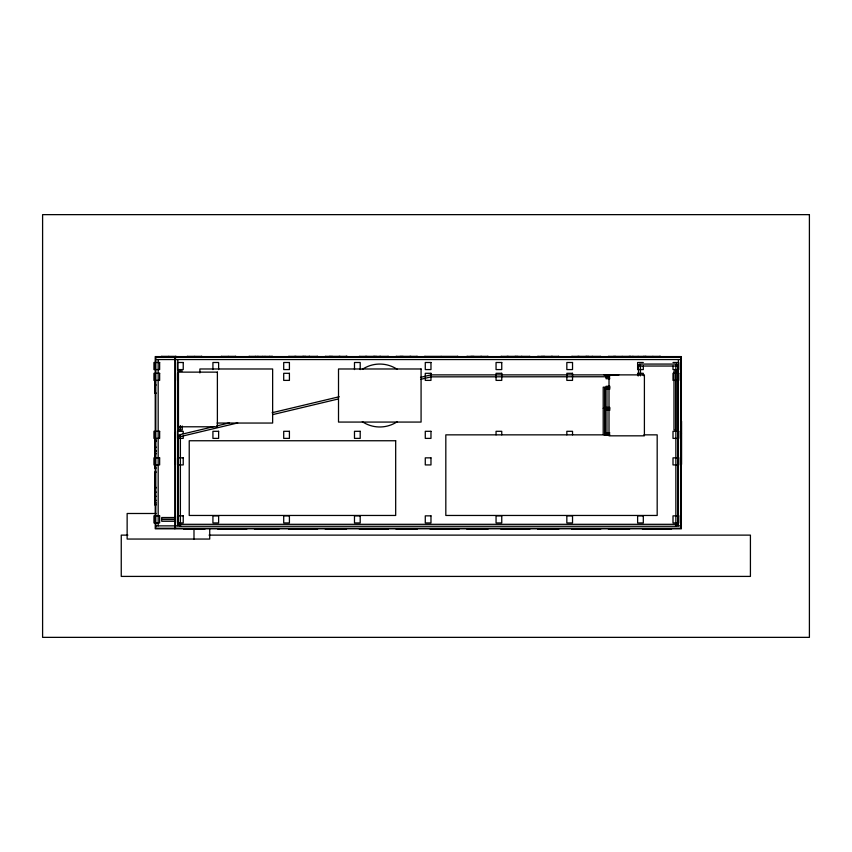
<?xml version="1.0" encoding="UTF-8"?>
<svg xmlns="http://www.w3.org/2000/svg" width="852" height="852" viewBox="0 0 852 852"><rect width="100%" height="100%" fill="white"/><g stroke="black" fill="none" stroke-linecap="round" stroke-linejoin="round"><path stroke-width="1.28" d="M214.022 426.575L179.176 434.871L179.634 436.788L237.708 422.943M216.6 425.957L229.507 422.88M272.097 412.73L339.213 396.744M420.515 377.372L430.846 374.912L431.304 376.818L420.973 379.278M272.555 414.647L338.372 398.96M522.393 357.286L529.976 357.286L529.976 356.402L500.827 356.402L500.827 357.286L521.893 357.286L521.893 356.402M593.173 357.286L600.756 357.286L600.756 356.402L571.607 356.402L571.628 357.286L592.673 357.286L592.673 356.402M155.81 359.544L680.769 359.544M643.313 362.494L637.615 362.494L637.615 369.576L643.313 369.576L643.313 366.03M673.005 362.494L678.703 362.494L678.703 369.576L673.005 369.576L673.005 366.03M178.515 370.95L180.283 370.95M180.486 370.95L182.253 370.95M431.069 374.88L644.4 374.88L644.4 435.83L609.01 435.83L609.01 374.88M604.089 374.976L618.84 374.976M431.069 376.85L609.01 376.744M609.894 376.946L606.06 376.946L606.06 378.714L609.894 378.714M155.075 384.731L155.863 384.731M155.075 385.274L155.863 385.274M609.894 386.286L606.06 386.286L606.06 389.034L609.894 389.034M606.06 387.266L609.894 387.266M606.06 388.054L609.894 388.054M155.021 392.825L155.905 392.825M155.905 393.358L155.021 393.358L155.021 379.225M609.894 407.416L606.06 407.416L606.06 410.174L609.894 410.174M603.205 408.3L604.973 408.3M606.06 408.406L609.894 408.406M606.06 409.194L609.894 409.194M217.09 423.05L272.64 423.05L272.64 368.98L199.89 368.98L199.89 372.942M609.894 432.976L606.06 432.976L606.06 434.754L609.894 434.754M609.318 434.85L445.82 434.85L445.82 515.46L657.18 515.46L657.18 434.85L643.888 434.85M604.089 434.946L609.34 434.946M155.075 439.781L155.863 439.781M155.075 440.324L155.863 440.324M155.021 441.059L155.905 441.059M155.021 441.592L155.905 441.592M155.021 446.885L155.905 446.885M155.021 447.428L155.905 447.428M155.021 450.591L155.905 450.591M155.021 451.134L155.905 451.134M155.075 451.645L155.863 451.645M155.021 453.466L155.905 453.466M155.021 454.01L155.905 454.01M155.021 467.748L155.905 467.748M155.905 468.291L155.021 468.291L155.021 464.5M155.905 471.795L155.021 471.795L155.021 505.13L155.905 505.13M155.021 472.338L155.905 472.338M155.075 487.259L155.863 487.259M155.021 487.429L155.905 487.429M155.075 487.802L155.863 487.802M155.021 487.972L155.905 487.972M155.021 491.838L155.905 491.838M155.021 492.381L155.905 492.381M155.075 496.013L155.863 496.013M155.075 496.546L155.863 496.546M155.021 500.145L155.905 500.145M155.021 500.688L155.905 500.688M155.021 502.712L155.905 502.712M155.021 503.255L155.905 503.255M155.021 504.586L155.905 504.586M155.98 513.49L127.14 513.49L127.14 539.05L209.72 539.05L209.72 528.826M175.469 517.526L161.71 517.526L161.71 519.294L175.469 519.294M175.469 519.486L161.71 519.486L161.71 521.264L175.469 521.264M155.81 525.876L180.794 525.876M675.455 525.876L680.769 525.876M197.334 528.975L197.877 528.975M224.8 528.975L225.343 528.975M268.114 528.975L268.657 528.975M295.58 528.975L296.123 528.975M338.894 528.975L339.437 528.975M366.371 528.975L366.903 528.975M409.674 528.975L410.217 528.975M437.151 528.975L437.694 528.975M480.453 528.975L480.997 528.975M507.93 528.975L508.474 528.975M551.244 528.975L551.776 528.975M578.71 528.975L579.253 528.975M622.024 528.975L622.567 528.975M649.49 528.975L650.033 528.975M183.638 529.028L189.538 529.028M190.23 529.028L204.981 529.028M217.697 529.028L246.846 529.028M254.418 529.028L279.158 529.028M288.487 529.028L317.636 529.028M325.198 529.028L346.54 529.028M359.267 529.028L388.416 529.028M395.978 529.028L417.32 529.028M430.047 529.028L459.196 529.028M466.768 529.028L488.1 529.028M500.827 529.028L529.976 529.028M537.548 529.028L558.88 529.028M571.607 529.028L600.756 529.028M608.328 529.028L629.66 529.028M642.387 529.028L657.137 529.028M657.552 529.028L671.536 529.028M127.896 535.12L121.25 535.12L121.25 576.41L750.42 576.41L750.42 535.12L209.038 535.12M681.557 421.239L681.557 433.04M681.557 433.253L681.557 464.393M678.416 359.544L678.416 525.876M660.215 356.402L660.215 357.286M659.672 356.402L659.672 357.286M653.111 356.445L653.111 357.233M652.568 356.445L652.568 357.233M646.008 356.402L646.008 357.286M645.007 356.402L645.007 357.286M644.101 356.402L644.101 357.286M643.569 356.402L643.569 357.286M643.313 375.668L643.313 373.304L637.615 373.304L637.615 375.668M640.47 375.86L640.47 365.05L638.499 365.05L638.499 375.86M638.446 356.445L638.446 357.233M637.914 356.445L637.914 357.233M633.174 356.402L633.174 357.286M632.642 356.402L632.642 357.286M630.725 356.402L630.725 357.286M630.182 356.402L630.182 357.286M629.66 356.402L629.66 357.286M629.127 356.402L629.127 357.286M622.567 356.445L622.567 357.233M622.024 356.445L622.024 357.233M615.463 356.402L615.463 357.286M614.92 356.402L614.92 357.286M614.228 356.402L614.228 357.286M613.685 356.402L613.685 357.286M608.871 356.402L608.871 357.286M604.973 434.52L604.973 387.17L603.205 387.17L603.205 434.52M600.213 356.402L600.213 357.286M592.129 356.402L592.129 357.286M588.647 356.402L588.647 357.286M588.104 356.402L588.104 357.286M587.316 356.402L587.316 357.286M586.772 356.402L586.772 357.286M586.357 356.402L586.357 357.286M585.814 356.402L585.814 357.286M579.253 356.445L579.253 357.233M578.71 356.445L578.71 357.233M578.37 356.402L578.37 357.286M577.826 356.402L577.826 357.286M572.533 434.85L572.533 431.304L566.836 431.304L566.836 434.85M572.15 356.402L572.15 357.286M558.348 356.402L558.348 357.286M552.458 356.402L552.458 357.286M551.915 356.402L551.915 357.286M551.776 356.445L551.776 357.233M551.244 356.445L551.244 357.233M544.673 356.402L544.673 357.286M544.14 356.402L544.14 357.286M543.448 356.402L543.448 357.286M542.905 356.402L542.905 357.286M542.181 356.402L542.181 357.286M541.638 356.402L541.638 357.286M538.091 356.402L538.091 357.286M529.433 356.402L529.433 357.286M521.349 356.402L521.349 357.286M517.867 356.402L517.867 357.286M517.324 356.402L517.324 357.286M516.536 356.402L516.536 357.286M515.992 356.402L515.992 357.286M515.577 356.402L515.577 357.286M515.034 356.402L515.034 357.286M508.474 356.445L508.474 357.233M507.93 356.445L507.93 357.233M507.59 356.402L507.59 357.286M507.046 356.402L507.046 357.286M501.753 434.85L501.753 431.304L496.056 431.304L496.056 434.85M501.37 356.402L501.37 357.286M487.557 356.402L487.557 357.286M481.668 356.402L481.668 357.286M481.135 356.402L481.135 357.286M480.453 356.445L480.453 357.233M473.893 356.402L473.893 357.286M473.361 356.402L473.361 357.286M472.658 356.402L472.658 357.286M472.125 356.402L472.125 357.286M471.401 356.402L471.401 357.286M470.858 356.402L470.858 357.286M467.301 356.402L467.301 357.286M457.343 356.402L457.343 357.286M441.442 356.445L441.442 357.233M440.899 356.445L440.899 357.233M424.999 356.402L424.999 357.286M416.777 356.402L416.777 357.286M410.888 356.402L410.888 357.286M410.355 356.402L410.355 357.286M410.217 356.445L410.217 357.233M409.674 356.445L409.674 357.233M403.113 356.402L403.113 357.286M402.57 356.402L402.57 357.286M401.878 356.402L401.878 357.286M401.345 356.402L401.345 357.286M400.621 356.402L400.621 357.286M400.078 356.402L400.078 357.286M396.521 356.402L396.521 357.286M387.873 356.402L387.873 357.286M380.322 356.402L380.322 357.286M380.109 356.402L380.109 357.286M379.79 356.402L379.79 357.286M376.296 356.402L376.296 357.286M375.764 356.402L375.764 357.286M374.965 356.402L374.965 357.286M374.433 356.402L374.433 357.286M374.007 356.402L374.007 357.286M373.474 356.402L373.474 357.286M366.903 356.445L366.903 357.233M366.371 356.445L366.371 357.233M366.03 356.402L366.03 357.286M365.487 356.402L365.487 357.286M360.194 369.576L360.194 362.494L354.485 362.494L354.485 369.576M359.8 356.402L359.8 357.286M346.604 356.402L346.604 357.286M346.54 356.402L346.54 357.286M345.997 356.402L345.997 357.286M340.108 356.402L340.108 357.286M339.565 356.402L339.565 357.286M339.437 356.445L339.437 357.233M338.894 356.445L338.894 357.233M332.333 356.402L332.333 357.286M331.79 356.402L331.79 357.286M331.098 356.402L331.098 357.286M330.555 356.402L330.555 357.286M329.841 356.402L329.841 357.286M329.298 356.402L329.298 357.286M325.741 356.402L325.741 357.286M317.093 356.402L317.093 357.286M309.542 356.402L309.542 357.286M309.329 356.402L309.329 357.286M308.999 356.402L308.999 357.286M305.517 356.402L305.517 357.286M304.973 356.402L304.973 357.286M304.185 356.402L304.185 357.286M303.642 356.402L303.642 357.286M303.227 356.402L303.227 357.286M302.684 356.402L302.684 357.286M296.123 356.445L296.123 357.233M295.58 356.445L295.58 357.233M295.25 356.402L295.25 357.286M294.707 356.402L294.707 357.286M289.02 356.402L289.02 357.286M271.841 356.402L271.841 357.286M270.02 356.402L270.02 357.286M269.477 356.402L269.477 357.286M265.281 356.445L265.281 357.233M264.738 356.445L264.738 357.233M262.917 356.445L262.917 357.233M262.373 356.445L262.373 357.233M258.177 356.402L258.177 357.286M257.634 356.402L257.634 357.286M255.813 356.402L255.813 357.286M255.27 356.402L255.27 357.286M249.38 356.402L249.38 357.286M235.28 356.402L235.28 357.286M228.719 356.445L228.719 357.233M228.176 356.445L228.176 357.233M221.616 356.402L221.616 357.286M218.623 369.576L218.623 362.494L212.925 362.494L212.925 369.576M201.36 356.402L201.36 357.286M194.788 356.445L194.788 357.233M194.256 356.445L194.256 357.233M193.99 528.826L193.99 539.05M187.685 356.402L187.685 357.286M183.233 433.668L183.233 431.304L177.535 431.304L177.535 438.386L183.233 438.386L183.233 436.032M182.253 426L182.253 429.93L180.486 429.93L180.486 426M180.283 426L180.283 429.93L178.515 429.93L178.515 426M177.834 359.544L177.834 525.876M177.535 373.304L177.535 380.386M175.501 356.402L175.501 357.286M175.469 357.18L175.469 528.24M175.011 433.796L175.011 463.85M174.884 356.594L174.884 528.826M174.681 433.253L174.681 464.393M168.941 356.445L168.941 357.233M168.398 356.445L168.398 357.233M161.837 356.402L161.837 357.286M158.174 359.544L158.174 525.876M155.352 379.8L155.352 392.825M155.352 438.194L155.352 458.546M155.352 465.192L155.352 467.748M155.352 472.338L155.352 504.586M155.021 438.823L155.021 458.28M397.277 421.676A31.46 31.46 0 0 1 362.313 421.676M362.313 369.363A31.46 31.46 0 0 1 397.277 369.363M809.4 214.64L42.6 214.64L42.6 637.36L809.4 637.36L809.4 214.64M176.044 356.402L161.294 356.402L161.294 357.286L176.044 357.286L176.044 356.402M201.892 356.402L187.152 356.402L187.152 357.286L201.892 357.286L201.892 356.402M235.823 356.402L221.073 356.402L221.073 357.286L235.823 357.286L235.823 356.402M272.384 356.402L248.837 356.402L248.837 357.286L272.384 357.286L272.384 356.402M317.636 356.402L288.487 356.402L288.487 357.286L317.636 357.286L317.636 356.402M347.147 356.402L325.198 356.402L325.198 357.286L347.147 357.286L347.147 356.402M388.416 356.402L359.267 356.402L359.267 357.286L388.416 357.286L388.416 356.402M417.32 356.402L395.978 356.402L395.978 357.286L417.32 357.286L417.32 356.402M457.886 356.402L424.456 356.402L424.456 357.286L457.886 357.286L457.886 356.402M488.1 356.402L466.768 356.402L466.768 357.286L488.1 357.286L488.1 356.402M558.88 356.402L537.548 356.402L537.548 357.286L558.88 357.286L558.88 356.402M660.279 356.402L608.328 356.402L608.328 357.286L660.279 357.286L660.279 356.402M681.366 356.594L155.224 356.594L155.224 528.826L681.366 528.826L681.366 356.594M680.769 357.18L155.81 357.18L155.81 528.24L680.769 528.24L680.769 357.18M159.643 362.494L153.946 362.494L153.946 369.576L159.643 369.576L159.643 362.494M183.233 362.494L177.535 362.494L177.535 369.576L183.233 369.576L183.233 362.494M289.414 362.494L283.705 362.494L283.705 369.576L289.414 369.576L289.414 362.494M430.974 362.494L425.276 362.494L425.276 369.576L430.974 369.576L430.974 362.494M501.753 362.494L496.056 362.494L496.056 369.576L501.753 369.576L501.753 362.494M572.533 362.494L566.836 362.494L566.836 369.576L572.533 369.576L572.533 362.494M676.839 364.07L639.479 364.07L639.479 366.03L676.839 366.03L676.839 364.07M677.819 365.05L675.86 365.05L675.86 525.29L677.819 525.29L677.819 365.05M421.08 368.98L338.51 368.98L338.51 422.07L421.08 422.07L421.08 368.98M675.764 370.95L673.985 370.95L673.985 429.93L675.764 429.93L675.764 370.95M217.388 372.132L178.462 372.132L178.462 426.788L217.388 426.788L217.388 372.132M159.643 373.304L153.946 373.304L153.946 380.386L159.643 380.386L159.643 373.304M289.414 373.304L283.705 373.304L283.705 380.386L289.414 380.386L289.414 373.304M430.974 373.304L425.276 373.304L425.276 380.386L430.974 380.386L430.974 373.304M501.753 373.304L496.056 373.304L496.056 380.386L501.753 380.386L501.753 373.304M572.533 373.304L566.836 373.304L566.836 380.386L572.533 380.386L572.533 373.304M678.703 373.304L673.005 373.304L673.005 380.386L678.703 380.386L678.703 373.304M606.943 388.15L605.176 388.15L605.176 408.3L606.943 408.3L606.943 388.15M606.943 409.29L605.176 409.29L605.176 433.86L606.943 433.86L606.943 409.29M159.643 431.304L153.946 431.304L153.946 438.386L159.643 438.386L159.643 431.304M218.623 431.304L212.925 431.304L212.925 438.386L218.623 438.386L218.623 431.304M289.414 431.304L283.705 431.304L283.705 438.386L289.414 438.386L289.414 431.304M360.194 431.304L354.485 431.304L354.485 438.386L360.194 438.386L360.194 431.304M430.974 431.304L425.276 431.304L425.276 438.386L430.974 438.386L430.974 431.304M678.703 431.304L673.005 431.304L673.005 438.386L678.703 438.386L678.703 431.304M180.39 435.83L178.419 435.83L178.419 525.29L180.39 525.29L180.39 435.83M395.679 440.75L189.229 440.75L189.229 515.46L395.679 515.46L395.679 440.75M159.643 457.854L153.946 457.854L153.946 464.926L159.643 464.926L159.643 457.854M183.233 457.854L177.535 457.854L177.535 464.926L183.233 464.926L183.233 457.854M430.974 457.854L425.276 457.854L425.276 464.926L430.974 464.926L430.974 457.854M678.703 457.854L673.005 457.854L673.005 464.926L678.703 464.926L678.703 457.854M159.643 515.854L153.946 515.854L153.946 522.936L159.643 522.936L159.643 515.854M183.233 515.854L177.535 515.854L177.535 522.936L183.233 522.936L183.233 515.854M218.623 515.854L212.925 515.854L212.925 522.936L218.623 522.936L218.623 515.854M289.414 515.854L283.705 515.854L283.705 522.936L289.414 522.936L289.414 515.854M360.194 515.854L354.485 515.854L354.485 522.936L360.194 522.936L360.194 515.854M430.974 515.854L425.276 515.854L425.276 522.936L430.974 522.936L430.974 515.854M501.753 515.854L496.056 515.854L496.056 522.936L501.753 522.936L501.753 515.854M572.533 515.854L566.836 515.854L566.836 522.936L572.533 522.936L572.533 515.854M643.313 515.854L637.615 515.854L637.615 522.936L643.313 522.936L643.313 515.854M678.703 515.854L673.005 515.854L673.005 522.936L678.703 522.936L678.703 515.854M676.839 524.31L179.399 524.31L179.399 526.27L676.839 526.27L676.839 524.31M645.55 357.286L645.55 356.402L645.475 357.286"/></g></svg>
